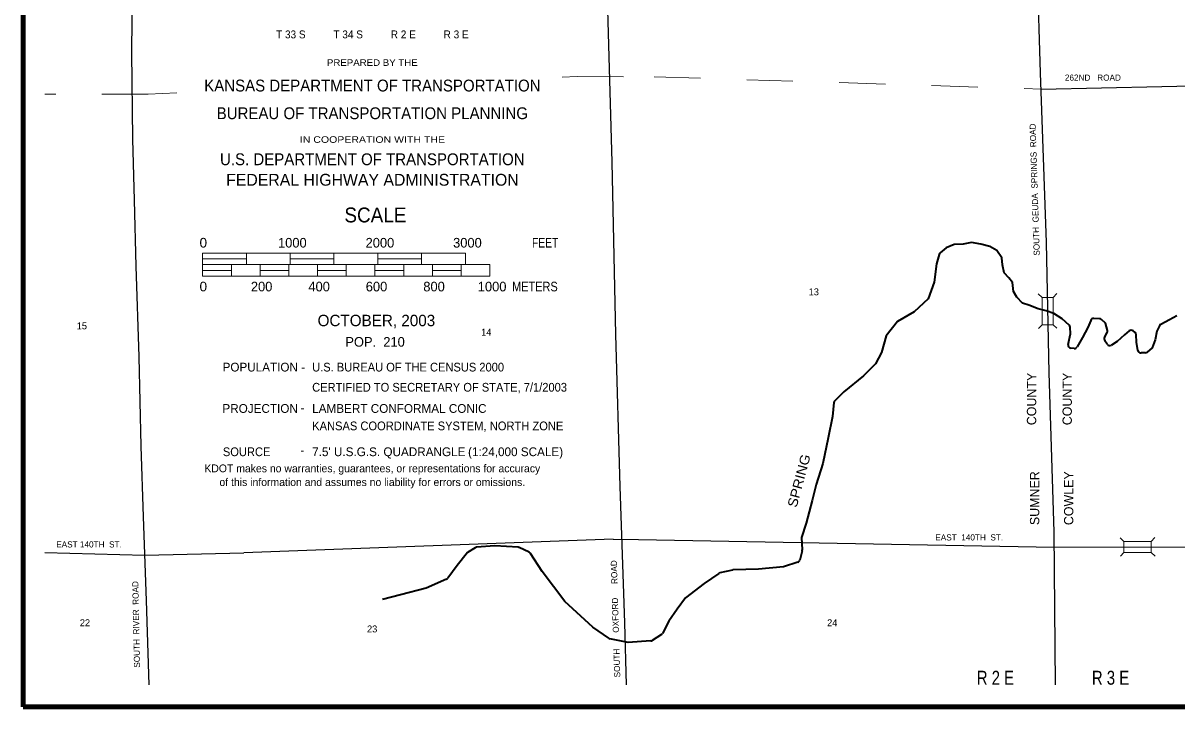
# Model space of a CAD drawing. Extents: x 410.7 to 415.18, y 2550.91 to 2554.85.
# Drawn here: x 410.698 to 413.193, y 2550.967 to 2552.445 of the extents above; entities that cross this region are included whole.
import ezdxf
from ezdxf.enums import TextEntityAlignment as Align

# ---------------------------------------------------------------- set-up
doc = ezdxf.new("R2010")
doc.units = 0
doc.header["$LTSCALE"] = 0.006
doc.linetypes.add('MEDIUM_DASHED', pattern=[4.5, 3, -1.5])
for name, color, linetype, lineweight in [('14', 7, 'Continuous', 25), ('15', 7, 'MEDIUM_DASHED', 13), ('21', 7, 'Continuous', 25), ('25', 7, 'Continuous', 35), ('48', 7, 'Continuous', 106), ('51', 7, 'Continuous', 13)]:
    doc.layers.add(name, color=color, linetype=linetype, lineweight=lineweight)
for name, color, linetype in [('29', 7, 'Continuous'), ('41', 7, 'Continuous'), ('45', 7, 'Continuous'), ('46', 7, 'Continuous'), ('49', 7, 'Continuous')]:
    doc.layers.add(name, color=color, linetype=linetype)

msp = doc.modelspace()

# ---------------------------------------------------------------- linework, layer by layer
at = {"layer": '14'}
msp.add_line((411.974432, 2551.329356), (411.175758, 2551.299811), dxfattribs=at)
for points in [[(410.970644, 2551.014394), (410.964962, 2551.197159), (410.958333, 2551.377462), (410.953598, 2551.530492), (410.948864, 2551.723864), (410.942614, 2551.919508), (410.938826, 2552.061932), (410.935227, 2552.19375), (410.932955, 2552.381439), (410.93447, 2552.523485), (410.935417, 2552.724053), (410.935417, 2552.88428), (410.935417, 2553.073674), (410.935227, 2553.304356), (410.917235, 2553.490909), (410.904545, 2553.635417)], [(411.926705, 2553.132955), (411.949621, 2552.819886), (411.962121, 2552.473106), (411.971212, 2552.144318), (411.979545, 2551.77178), (411.988826, 2551.443182), (411.998674, 2551.149053), (412.002462, 2551.014394)], [(412.930871, 2551.014394), (412.927652, 2551.345265), (412.917235, 2551.688636), (412.911174, 2551.970455), (412.898485, 2552.336932), (412.891667, 2552.552273)], [(412.899621, 2552.302273), (413.421591, 2552.313826), (413.906818, 2552.320455), (414.533333, 2552.35947)], [(412.92803, 2551.312121), (413.232765, 2551.312879), (413.770076, 2551.317803), (413.908902, 2551.321212), (414.296591, 2551.344318), (414.533333, 2551.358523)], [(411.974432, 2551.329356), (412.029167, 2551.328598), (412.92803, 2551.312121)], [(410.745455, 2551.300758), (410.961174, 2551.294886), (411.175758, 2551.299811)]]:
    msp.add_lwpolyline(points, dxfattribs=at)
at = {"layer": '15'}
for p, q in [((411.864015, 2552.327652), (411.896402, 2552.328977)), ((410.96875, 2552.291288), (410.745455, 2552.291288)), ((410.96875, 2552.291288), (411.030871, 2552.29375))]:
    msp.add_line(p, q, dxfattribs=at)
msp.add_lwpolyline([(411.896402, 2552.328977), (412.063068, 2552.328598), (412.899621, 2552.302273)], dxfattribs=at)
at = {"layer": '21'}
for p, q in [((412.893561, 2551.859848), (412.901705, 2551.852083)), ((412.933523, 2551.860227), (412.925758, 2551.852083)), ((412.901705, 2551.792992), (412.893939, 2551.784848)), ((412.925758, 2551.792992), (412.933902, 2551.785227)), ((413.078788, 2551.324811), (413.070644, 2551.332576)), ((413.145644, 2551.332955), (413.137879, 2551.324811)), ((413.078788, 2551.300758), (413.071023, 2551.292614)), ((413.146023, 2551.292992), (413.137879, 2551.300758))]:
    msp.add_line(p, q, dxfattribs=at)
at = {"layer": '21', "lineweight": 13}
for points in [[(412.925758, 2551.792992), (412.925758, 2551.852083), (412.901705, 2551.852083), (412.901705, 2551.792992)], [(413.078788, 2551.300758), (413.137879, 2551.300758), (413.137879, 2551.324811), (413.078788, 2551.324811)]]:
    msp.add_lwpolyline(points, close=True, dxfattribs=at)
at = {"layer": '25'}
for p, q in [((413.025947, 2551.805871), (413.013447, 2551.806439)), ((413.036932, 2551.765341), (413.042614, 2551.775758)), ((413.102841, 2551.775758), (413.098485, 2551.779356)), ((412.971212, 2551.741667), (412.964205, 2551.742235)), ((413.042803, 2551.750568), (413.037311, 2551.758333)), ((413.124811, 2551.732197), (413.11572, 2551.731818)), ((411.792803, 2551.301326), (411.771212, 2551.311364)), ((412.382955, 2551.304356), (412.377652, 2551.28428)), ((412.232576, 2551.262879), (412.205114, 2551.256818)), ((412.078409, 2551.123295), (412.058523, 2551.110606))]:
    msp.add_line(p, q, dxfattribs=at)
for points in [[(412.910795, 2551.823106), (412.893371, 2551.827083), (412.872917, 2551.835227), (412.859091, 2551.839394), (412.84697, 2551.852462), (412.840152, 2551.864394), (412.837689, 2551.883902), (412.829545, 2551.894508), (412.819886, 2551.905114), (412.816477, 2551.922159), (412.814962, 2551.937689), (412.803598, 2551.95322), (412.788826, 2551.962121), (412.769318, 2551.967045), (412.748864, 2551.970265), (412.731061, 2551.967045), (412.711364, 2551.966288), (412.694318, 2551.958902), (412.68125, 2551.947917)], [(412.678977, 2551.944697), (412.673106, 2551.924621), (412.66875, 2551.884659), (412.655682, 2551.848864), (412.624811, 2551.821023), (412.588826, 2551.799811), (412.564394, 2551.768939), (412.554735, 2551.732955), (412.541667, 2551.708523), (412.51553, 2551.682386), (412.473106, 2551.648106), (412.453598, 2551.628598)], [(412.960417, 2551.792045), (412.945265, 2551.805682), (412.927462, 2551.817235), (412.910795, 2551.823106)], [(413.193371, 2551.811932), (413.177652, 2551.80322), (413.158523, 2551.79375)], [(412.958333, 2551.750379), (412.963258, 2551.773106), (412.9625, 2551.7875)], [(413.007197, 2551.802273), (413.000758, 2551.786932), (412.989394, 2551.764962), (412.977652, 2551.744886)], [(413.043182, 2551.780682), (413.039015, 2551.796023), (413.030303, 2551.804167)], [(413.155492, 2551.79053), (413.149811, 2551.778788), (413.146591, 2551.760038), (413.140152, 2551.742992), (413.128788, 2551.733712)], [(413.090152, 2551.779545), (413.079735, 2551.771402), (413.064394, 2551.756818), (413.051705, 2551.748864)], [(413.108902, 2551.737311), (413.105871, 2551.755114), (413.105114, 2551.771023)], [(412.451705, 2551.624621), (412.448674, 2551.594318), (412.438826, 2551.548674), (412.427462, 2551.493182), (412.412879, 2551.447538), (412.404356, 2551.413068), (412.391477, 2551.364205), (412.381629, 2551.333144), (412.383144, 2551.306439)], [(411.675758, 2551.310985), (411.65947, 2551.300568), (411.636553, 2551.272917), (411.616477, 2551.245076)], [(411.76875, 2551.312121), (411.717992, 2551.315152), (411.678788, 2551.312121)], [(411.964583, 2551.115341), (411.929924, 2551.139015), (411.869508, 2551.194508), (411.820644, 2551.259848), (411.795644, 2551.298864)], [(412.373295, 2551.279735), (412.342424, 2551.269508), (412.288636, 2551.264583), (412.233902, 2551.263068)], [(411.613636, 2551.242803), (411.569697, 2551.223864), (411.514205, 2551.20928), (411.475189, 2551.199432)], [(412.202841, 2551.255682), (412.171212, 2551.233523), (412.130492, 2551.202652), (412.1125, 2551.17822), (412.094697, 2551.152083), (412.080871, 2551.125758)], [(412.055303, 2551.10947), (412.006439, 2551.106439), (411.967045, 2551.114205)]]:
    msp.add_lwpolyline(points, dxfattribs=at)
for centre, start, end in [((412.685411, 2551.942899), 129.8236, 163.50563), ((412.955941, 2551.787182), 2.725, 47.84855), ((413.013226, 2551.799739), 87.6129, 157.39002), ((413.025734, 2551.799218), 47.27675, 87.61291), ((413.161409, 2551.787794), 116.57619, 154.80961), ((413.042758, 2551.762132), 151.20096, 214.97895), ((413.036826, 2551.778862), 331.20097, 15.24804), ((413.094277, 2551.774374), 49.74989, 127.88847), ((413.098551, 2551.770756), 2.48834, 49.7499), ((412.964795, 2551.74891), 167.80527, 265.02786), ((412.97187, 2551.748295), 265.02784, 329.63302), ((413.048164, 2551.754404), 214.97896, 302.4838), ((413.115474, 2551.738444), 189.77776, 272.72764), ((413.12456, 2551.738877), 272.72762, 309.10748), ((412.458312, 2551.623916), 135.01839, 174.29305), ((411.679328, 2551.305495), 94.57685, 122.61711), ((411.768418, 2551.305433), 64.96901, 86.42137), ((411.789994, 2551.295358), 32.60253, 64.96901), ((412.376552, 2551.306072), 345.07774, 3.36431), ((412.234054, 2551.25637), 91.68576, 102.53661), ((412.371225, 2551.286082), 288.44599, 345.07774), ((411.611061, 2551.248868), 293.21192, 324.17981), ((412.206606, 2551.250266), 102.53661, 125.00931), ((411.968362, 2551.120794), 235.69599, 258.68299), ((412.074925, 2551.128945), 302.55842, 332.11794), ((412.054916, 2551.116169), 273.69376, 302.55842)]:
    msp.add_arc(centre, 0.006629, start, end, dxfattribs=at)
at = {"layer": '48'}
msp.add_lwpolyline([(410.698106, 2550.967045), (410.698106, 2554.849621), (414.580682, 2554.849621), (414.580682, 2550.967045)], close=True, dxfattribs=at)
at = {"layer": '51'}
for p, q in [((411.086364, 2551.935038), (411.181061, 2551.935038)), ((411.275758, 2551.935038), (411.370455, 2551.935038)), ((411.465152, 2551.935038), (411.559848, 2551.935038)), ((411.086364, 2551.910417), (411.148485, 2551.910417)), ((411.210606, 2551.910417), (411.272727, 2551.910417)), ((411.334848, 2551.910417), (411.39697, 2551.910417)), ((411.459091, 2551.910417), (411.521212, 2551.910417)), ((411.583333, 2551.910417), (411.645455, 2551.910417))]:
    msp.add_line(p, q, dxfattribs=at)
for points in [[(411.086364, 2551.922727), (411.181061, 2551.922727), (411.181061, 2551.947348), (411.086364, 2551.947348)], [(411.181061, 2551.922727), (411.275758, 2551.922727), (411.275758, 2551.947348), (411.181061, 2551.947348)], [(411.275758, 2551.922727), (411.370455, 2551.922727), (411.370455, 2551.947348), (411.275758, 2551.947348)], [(411.370455, 2551.922727), (411.465152, 2551.922727), (411.465152, 2551.947348), (411.370455, 2551.947348)], [(411.465152, 2551.922727), (411.559848, 2551.922727), (411.559848, 2551.947348), (411.465152, 2551.947348)], [(411.559848, 2551.922727), (411.654545, 2551.922727), (411.654545, 2551.947348), (411.559848, 2551.947348)], [(411.086364, 2551.898106), (411.148485, 2551.898106), (411.148485, 2551.922727), (411.086364, 2551.922727)], [(411.148485, 2551.898106), (411.210606, 2551.898106), (411.210606, 2551.922727), (411.148485, 2551.922727)], [(411.210606, 2551.898106), (411.272727, 2551.898106), (411.272727, 2551.922727), (411.210606, 2551.922727)], [(411.272727, 2551.898106), (411.334848, 2551.898106), (411.334848, 2551.922727), (411.272727, 2551.922727)], [(411.334848, 2551.898106), (411.39697, 2551.898106), (411.39697, 2551.922727), (411.334848, 2551.922727)], [(411.39697, 2551.898106), (411.459091, 2551.898106), (411.459091, 2551.922727), (411.39697, 2551.922727)], [(411.459091, 2551.898106), (411.521212, 2551.898106), (411.521212, 2551.922727), (411.459091, 2551.922727)], [(411.521212, 2551.898106), (411.583333, 2551.898106), (411.583333, 2551.922727), (411.521212, 2551.922727)], [(411.583333, 2551.898106), (411.645455, 2551.898106), (411.645455, 2551.922727), (411.583333, 2551.922727)], [(411.645455, 2551.898106), (411.707576, 2551.898106), (411.707576, 2551.922727), (411.645455, 2551.922727)]]:
    msp.add_lwpolyline(points, close=True, dxfattribs=at)

# ---------------------------------------------------------------- texts
at = {"layer": '29', "width": 1.1}
msp.add_text('SPRING', height=0.02083, rotation=74.941, dxfattribs=at).set_placement((412.386091, 2551.453165), align=Align.CENTER)
at = {"layer": '41'}
for s, p in [('COUNTY', (412.889015, 2551.632481)), ('COUNTY', (412.966098, 2551.632481)), ('SUMNER', (412.895644, 2551.418087)), ('COWLEY', (412.969318, 2551.417992))]:
    msp.add_text(s, height=0.02008, rotation=90, dxfattribs=at).set_placement(p, align=Align.CENTER)
at = {"layer": '45'}
for s, p in [('13', (412.408049, 2551.856439)), ('15', (410.825189, 2551.782955)), ('14', (411.699811, 2551.769129)), ('22', (410.831913, 2551.141477)), ('23', (411.45303, 2551.12803)), ('24', (412.448011, 2551.141477))]:
    msp.add_text(s, height=0.01496, dxfattribs=at).set_placement(p, align=Align.CENTER)
at = {"layer": '46', "width": 0.8}
for s, p in [('R 2 E', (412.800947, 2551.014962)), ('R 3 E', (413.049811, 2551.014962))]:
    msp.add_text(s, height=0.03011, dxfattribs=at).set_placement(p, align=Align.CENTER)
at = {"layer": '49'}
for s, p in [('262ND   ROAD', (413.011648, 2552.320265)), ('EAST  140TH  ST.', (412.744223, 2551.326705)), ('EAST 140TH  ST.', (410.84072, 2551.311553))]:
    msp.add_text(s, height=0.01326, dxfattribs=at).set_placement(p, align=Align.CENTER)
for s, rotation, p in [('SOUTH  GEUDA  SPRINGS  ROAD', 91.837, (412.892326, 2552.085109)), ('SOUTH       OXFORD      ROAD', 91.711, (411.985906, 2551.157567)), ('SOUTH  RIVER  ROAD', 91.198, (410.949236, 2551.145411))]:
    msp.add_text(s, height=0.01326, rotation=rotation, dxfattribs=at).set_placement(p, align=Align.CENTER)
at = {"layer": '51'}
for s, height, width, p in [('T 33 S          T 34 S          R 2 E          R 3 E', 0.01705, 0.95, (411.453504, 2552.411742)), ('PREPARED BY THE', 0.0142, 1.1, (411.453314, 2552.352273)), ('KANSAS DEPARTMENT OF TRANSPORTATION', 0.02557, 0.95, (411.453504, 2552.29697)), ('BUREAU OF TRANSPORTATION PLANNING', 0.02557, 0.95, (411.453409, 2552.237121)), ('IN COOPERATION WITH THE', 0.0142, 1.2, (411.453598, 2552.185985)), ('U.S. DEPARTMENT OF TRANSPORTATION', 0.02557, 0.95, (411.453314, 2552.137689))]:
    msp.add_text(s, height=height, dxfattribs=dict(at, width=width)).set_placement(p, align=Align.CENTER)
for s, height, p in [('FEDERAL HIGHWAY ADMINISTRATION', 0.02557, (411.453598, 2552.093371)), ('KDOT makes no warranties, guarantees, or representations for accuracy', 0.01688, (411.453314, 2551.474053)), ('of this information and assumes no liability for errors or omissions.', 0.01688, (411.453314, 2551.444318))]:
    msp.add_text(s, height=height, dxfattribs=at).set_placement(p, align=Align.CENTER)
for s, height, width, p in [('SCALE', 0.0322, 0.95, (411.392992, 2552.014015)), ('0', 0.02083, 1.05, (411.079735, 2551.959659)), ('FEET', 0.02083, 0.8, (411.798674, 2551.959659)), ('0', 0.02083, 1.05, (411.079735, 2551.864962)), ('METERS', 0.02083, 0.85, (411.755682, 2551.864962)), ('U.S. BUREAU OF THE CENSUS 2000', 0.0189, 0.95, (411.323295, 2551.691856)), ('CERTIFIED TO SECRETARY OF STATE, 7/1/2003', 0.0189, 0.95, (411.323295, 2551.648295)), ('KANSAS COORDINATE SYSTEM,', 0.01894, 0.95, (411.323295, 2551.564773)), ('NORTH ZONE', 0.01894, 0.95, (411.707386, 2551.564773)), ('SOURCE ', 0.01894, 0.95, (411.130114, 2551.508902))]:
    msp.add_text(s, height=height, dxfattribs=dict(at, width=width)).set_placement(p)
for s, height, p in [('1000', 0.02083, (411.249432, 2551.959659)), ('2000', 0.02083, (411.438826, 2551.959659)), ('3000', 0.02083, (411.62803, 2551.959659)), ('200', 0.02083, (411.19072, 2551.864962)), ('400', 0.02083, (411.315152, 2551.864962)), ('600', 0.02083, (411.439205, 2551.864962)), ('800', 0.02083, (411.563636, 2551.864962)), ('1000', 0.02083, (411.681439, 2551.864962)), ('OCTOBER, 2003', 0.02462, (411.335038, 2551.789773)), ('POP.  210', 0.02083, (411.395076, 2551.745455)), ('POPULATION -', 0.0189, (411.129545, 2551.691856)), ('PROJECTION ', 0.01894, (411.129167, 2551.602462)), ('-', 0.01894, (411.298295, 2551.603977)), ('LAMBERT CONFORMAL CONIC', 0.01894, (411.323295, 2551.602462)), ('-', 0.01894, (411.297917, 2551.512311)), ("7.5' U.S.G.S. QUADRANGLE", 0.01894, (411.323295, 2551.508902)), ('(1:24,000 SCALE)', 0.01894, (411.660417, 2551.508902))]:
    msp.add_text(s, height=height, dxfattribs=at).set_placement(p)

doc.saveas('drawing.dxf')
